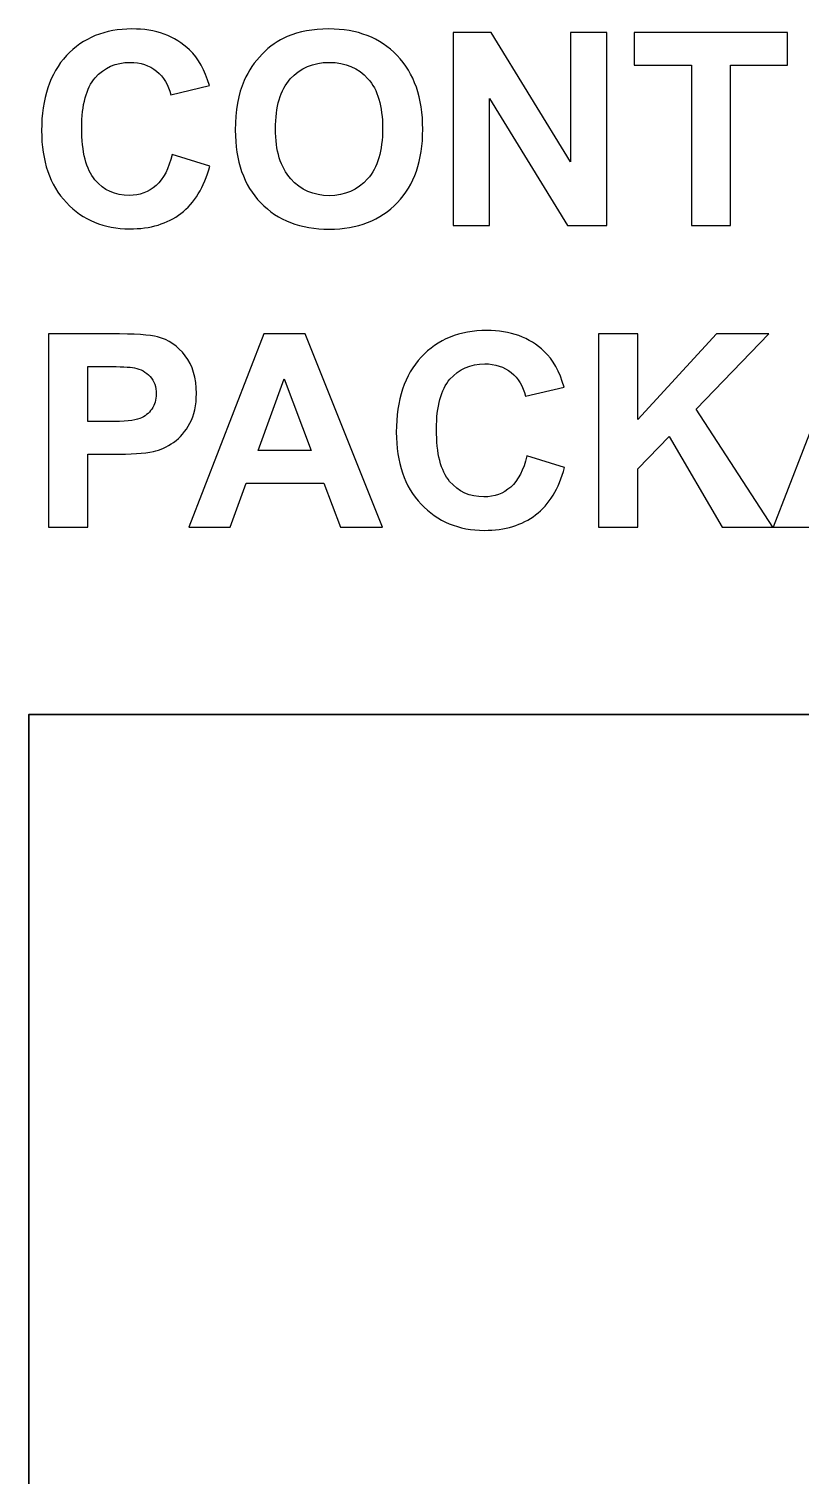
# Model space of a CAD drawing. Header units: millimetres. Extents: x -90 to 80, y -130 to 135.
# Drawn here: x 0 to 24.21, y 89.63 to 135.01 of the extents above; entities that cross this region are included whole.
import ezdxf

# ---------------------------------------------------------------- set-up
doc = ezdxf.new("R2010")
doc.units = ezdxf.units.MM
doc.header["$MEASUREMENT"] = 0
doc.layers.add('Layer 1', color=7, linetype='Continuous')

msp = doc.modelspace()

# ---------------------------------------------------------------- linework, layer by layer
at = {"layer": 'Layer 1', "color": 152, "lineweight": 35}
msp.add_lwpolyline([(0, 48.5), (79, 48.5), (79, 113.5), (0, 113.5), (0, 48.5)], close=True, dxfattribs=at)
at = {"layer": 'Layer 1', "color": 0}
for points, knots in [([(4.4958, 131.0701), (4.4958, 131.0701), (5.6811, 130.706), (5.6811, 130.706), (5.6811, 130.706), (5.4991, 130.0386), (5.1957, 129.5433), (4.7723, 129.2187), (4.7723, 129.2187), (4.349, 128.8956), (3.8128, 128.7333), (3.1623, 128.7333), (3.1623, 128.7333), (2.3565, 128.7333), (1.6947, 129.0085), (1.1754, 129.5588), (1.1754, 129.5588), (0.6576, 130.1091), (0.3979, 130.8612), (0.3979, 131.8166), (0.3979, 131.8166), (0.3979, 132.8255), (0.659, 133.6101), (1.1797, 134.1689), (1.1797, 134.1689), (1.7004, 134.7277), (2.3862, 135.0071), (3.2357, 135.0071), (3.2357, 135.0071), (3.9779, 135.0071), (4.5804, 134.7869), (5.0433, 134.3481), (5.0433, 134.3481), (5.3198, 134.0884), (5.5259, 133.7159), (5.6642, 133.2291), (5.6642, 133.2291), (5.6642, 133.2291), (4.4534, 132.9412), (4.4534, 132.9412), (4.4534, 132.9412), (4.3815, 133.2545), (4.2319, 133.5028), (4.0047, 133.6849), (4.0047, 133.6849), (3.7761, 133.8669), (3.4995, 133.9572), (3.175, 133.9572), (3.175, 133.9572), (2.7248, 133.9572), (2.3594, 133.7963), (2.08, 133.4732), (2.08, 133.4732), (1.7992, 133.1515), (1.6595, 132.6293), (1.6595, 131.9069), (1.6595, 131.9069), (1.6595, 131.142), (1.7977, 130.596), (2.0729, 130.2714), (2.0729, 130.2714), (2.3495, 129.9454), (2.7079, 129.7832), (3.1496, 129.7832), (3.1496, 129.7832), (3.4755, 129.7832), (3.7563, 129.8862), (3.9906, 130.0936), (3.9906, 130.0936), (4.2248, 130.301), (4.3942, 130.6256), (4.4958, 131.0701)], [0, 0, 0, 0, 0.0526316, 0.0526316, 0.0526316, 0.0526316, 0.1052632, 0.1052632, 0.1052632, 0.1052632, 0.1578947, 0.1578947, 0.1578947, 0.1578947, 0.2105263, 0.2105263, 0.2105263, 0.2105263, 0.2631579, 0.2631579, 0.2631579, 0.2631579, 0.3157895, 0.3157895, 0.3157895, 0.3157895, 0.3684211, 0.3684211, 0.3684211, 0.3684211, 0.4210526, 0.4210526, 0.4210526, 0.4210526, 0.4736842, 0.4736842, 0.4736842, 0.4736842, 0.5263158, 0.5263158, 0.5263158, 0.5263158, 0.5789474, 0.5789474, 0.5789474, 0.5789474, 0.6315789, 0.6315789, 0.6315789, 0.6315789, 0.6842105, 0.6842105, 0.6842105, 0.6842105, 0.7368421, 0.7368421, 0.7368421, 0.7368421, 0.7894737, 0.7894737, 0.7894737, 0.7894737, 0.8421053, 0.8421053, 0.8421053, 0.8421053, 0.8947368, 0.8947368, 0.8947368, 0.8947368, 1, 1, 1, 1]), ([(6.4784, 131.8293), (6.4784, 132.4473), (6.5715, 132.9666), (6.7564, 133.3871), (6.7564, 133.3871), (6.8932, 133.6961), (7.0823, 133.9741), (7.3208, 134.2197), (7.3208, 134.2197), (7.5593, 134.4652), (7.8203, 134.6472), (8.104, 134.7672), (8.104, 134.7672), (8.4821, 134.9266), (8.9182, 135.0071), (9.412, 135.0071), (9.412, 135.0071), (10.3067, 135.0071), (11.0207, 134.7291), (11.5583, 134.1745), (11.5583, 134.1745), (12.0945, 133.6185), (12.3627, 132.8467), (12.3627, 131.8575), (12.3627, 131.8575), (12.3627, 130.8768), (12.096, 130.1091), (11.564, 129.556), (11.564, 129.556), (11.032, 129.0014), (10.3194, 128.7248), (9.429, 128.7248), (9.429, 128.7248), (8.5273, 128.7248), (7.809, 129), (7.277, 129.5517), (7.277, 129.5517), (6.7451, 130.1021), (6.4784, 130.8612), (6.4784, 131.8293)], [0, 0, 0, 0, 0.0909091, 0.0909091, 0.0909091, 0.0909091, 0.1818182, 0.1818182, 0.1818182, 0.1818182, 0.2727273, 0.2727273, 0.2727273, 0.2727273, 0.3636364, 0.3636364, 0.3636364, 0.3636364, 0.4545455, 0.4545455, 0.4545455, 0.4545455, 0.5454545, 0.5454545, 0.5454545, 0.5454545, 0.6363636, 0.6363636, 0.6363636, 0.6363636, 0.7272727, 0.7272727, 0.7272727, 0.7272727, 0.8181818, 0.8181818, 0.8181818, 0.8181818, 1, 1, 1, 1]), ([(13.318, 128.8349), (13.318, 128.8349), (13.318, 134.897), (13.318, 134.897), (13.318, 134.897), (13.318, 134.897), (14.5061, 134.897), (14.5061, 134.897), (14.5061, 134.897), (14.5061, 134.897), (17.0009, 130.8344), (17.0009, 130.8344), (17.0009, 130.8344), (17.0009, 130.8344), (17.0009, 134.897), (17.0009, 134.897), (17.0009, 134.897), (17.0009, 134.897), (18.1355, 134.897), (18.1355, 134.897), (18.1355, 134.897), (18.1355, 134.897), (18.1355, 128.8349), (18.1355, 128.8349), (18.1355, 128.8349), (18.1355, 128.8349), (16.9092, 128.8349), (16.9092, 128.8349), (16.9092, 128.8349), (16.9092, 128.8349), (14.4525, 132.8198), (14.4525, 132.8198), (14.4525, 132.8198), (14.4525, 132.8198), (14.4525, 128.8349), (14.4525, 128.8349), (14.4525, 128.8349), (14.4525, 128.8349), (13.318, 128.8349), (13.318, 128.8349)], [0, 0, 0, 0, 0.0909091, 0.0909091, 0.0909091, 0.0909091, 0.1818182, 0.1818182, 0.1818182, 0.1818182, 0.2727273, 0.2727273, 0.2727273, 0.2727273, 0.3636364, 0.3636364, 0.3636364, 0.3636364, 0.4545455, 0.4545455, 0.4545455, 0.4545455, 0.5454545, 0.5454545, 0.5454545, 0.5454545, 0.6363636, 0.6363636, 0.6363636, 0.6363636, 0.7272727, 0.7272727, 0.7272727, 0.7272727, 0.8181818, 0.8181818, 0.8181818, 0.8181818, 1, 1, 1, 1]), ([(20.7954, 128.8349), (20.7954, 128.8349), (20.7954, 133.8725), (20.7954, 133.8725), (20.7954, 133.8725), (20.7954, 133.8725), (19.0005, 133.8725), (19.0005, 133.8725), (19.0005, 133.8725), (19.0005, 133.8725), (19.0005, 134.897), (19.0005, 134.897), (19.0005, 134.897), (19.0005, 134.897), (23.8095, 134.897), (23.8095, 134.897), (23.8095, 134.897), (23.8095, 134.897), (23.8095, 133.8725), (23.8095, 133.8725), (23.8095, 133.8725), (23.8095, 133.8725), (22.023, 133.8725), (22.023, 133.8725), (22.023, 133.8725), (22.023, 133.8725), (22.023, 128.8349), (22.023, 128.8349), (22.023, 128.8349), (22.023, 128.8349), (20.7954, 128.8349), (20.7954, 128.8349)], [0, 0, 0, 0, 0.1111111, 0.1111111, 0.1111111, 0.1111111, 0.2222222, 0.2222222, 0.2222222, 0.2222222, 0.3333333, 0.3333333, 0.3333333, 0.3333333, 0.4444444, 0.4444444, 0.4444444, 0.4444444, 0.5555556, 0.5555556, 0.5555556, 0.5555556, 0.6666667, 0.6666667, 0.6666667, 0.6666667, 0.7777778, 0.7777778, 0.7777778, 0.7777778, 1, 1, 1, 1]), ([(7.7399, 131.8702), (7.7399, 131.183), (7.8993, 130.6623), (8.2168, 130.3067), (8.2168, 130.3067), (8.5343, 129.9525), (8.9379, 129.7747), (9.4262, 129.7747), (9.4262, 129.7747), (9.9158, 129.7747), (10.3166, 129.9511), (10.6312, 130.3024), (10.6312, 130.3024), (10.9445, 130.6552), (11.1011, 131.183), (11.1011, 131.8871), (11.1011, 131.8871), (11.1011, 132.5828), (10.9487, 133.1021), (10.6425, 133.4436), (10.6425, 133.4436), (10.3377, 133.7865), (9.9327, 133.9572), (9.4262, 133.9572), (9.4262, 133.9572), (8.921, 133.9572), (8.5132, 133.7836), (8.2041, 133.4379), (8.2041, 133.4379), (7.8951, 133.0908), (7.7399, 132.5687), (7.7399, 131.8702)], [0, 0, 0, 0, 0.1111111, 0.1111111, 0.1111111, 0.1111111, 0.2222222, 0.2222222, 0.2222222, 0.2222222, 0.3333333, 0.3333333, 0.3333333, 0.3333333, 0.4444444, 0.4444444, 0.4444444, 0.4444444, 0.5555556, 0.5555556, 0.5555556, 0.5555556, 0.6666667, 0.6666667, 0.6666667, 0.6666667, 0.7777778, 0.7777778, 0.7777778, 0.7777778, 1, 1, 1, 1]), ([(0.6181, 119.3763), (0.6181, 119.3763), (0.6181, 125.4384), (0.6181, 125.4384), (0.6181, 125.4384), (0.6181, 125.4384), (2.5809, 125.4384), (2.5809, 125.4384), (2.5809, 125.4384), (3.3246, 125.4384), (3.8086, 125.4088), (4.0343, 125.3481), (4.0343, 125.3481), (4.3815, 125.2564), (4.6722, 125.0588), (4.9064, 124.754), (4.9064, 124.754), (5.1406, 124.4492), (5.2578, 124.0555), (5.2578, 123.5729), (5.2578, 123.5729), (5.2578, 123.2004), (5.19, 122.8885), (5.056, 122.6345), (5.056, 122.6345), (4.9205, 122.3805), (4.7498, 122.1816), (4.5423, 122.0362), (4.5423, 122.0362), (4.3349, 121.8923), (4.1232, 121.7963), (3.9087, 121.7498), (3.9087, 121.7498), (3.6166, 121.6919), (3.1947, 121.6623), (2.6416, 121.6623), (2.6416, 121.6623), (2.6416, 121.6623), (1.8457, 121.6623), (1.8457, 121.6623), (1.8457, 121.6623), (1.8457, 121.6623), (1.8457, 119.3763), (1.8457, 119.3763), (1.8457, 119.3763), (1.8457, 119.3763), (0.6181, 119.3763), (0.6181, 119.3763)], [0, 0, 0, 0, 0.0769231, 0.0769231, 0.0769231, 0.0769231, 0.1538462, 0.1538462, 0.1538462, 0.1538462, 0.2307692, 0.2307692, 0.2307692, 0.2307692, 0.3076923, 0.3076923, 0.3076923, 0.3076923, 0.3846154, 0.3846154, 0.3846154, 0.3846154, 0.4615385, 0.4615385, 0.4615385, 0.4615385, 0.5384615, 0.5384615, 0.5384615, 0.5384615, 0.6153846, 0.6153846, 0.6153846, 0.6153846, 0.6923077, 0.6923077, 0.6923077, 0.6923077, 0.7692308, 0.7692308, 0.7692308, 0.7692308, 0.8461538, 0.8461538, 0.8461538, 0.8461538, 1, 1, 1, 1]), ([(11.0983, 119.3763), (11.0983, 119.3763), (9.7761, 119.3763), (9.7761, 119.3763), (9.7761, 119.3763), (9.7761, 119.3763), (9.2526, 120.7564), (9.2526, 120.7564), (9.2526, 120.7564), (9.2526, 120.7564), (6.8213, 120.7564), (6.8213, 120.7564), (6.8213, 120.7564), (6.8213, 120.7564), (6.3175, 119.3763), (6.3175, 119.3763), (6.3175, 119.3763), (6.3175, 119.3763), (5.0193, 119.3763), (5.0193, 119.3763), (5.0193, 119.3763), (5.0193, 119.3763), (7.373, 125.4384), (7.373, 125.4384), (7.373, 125.4384), (7.373, 125.4384), (8.6698, 125.4384), (8.6698, 125.4384), (8.6698, 125.4384), (8.6698, 125.4384), (11.0983, 119.3763), (11.0983, 119.3763)], [0, 0, 0, 0, 0.1111111, 0.1111111, 0.1111111, 0.1111111, 0.2222222, 0.2222222, 0.2222222, 0.2222222, 0.3333333, 0.3333333, 0.3333333, 0.3333333, 0.4444444, 0.4444444, 0.4444444, 0.4444444, 0.5555556, 0.5555556, 0.5555556, 0.5555556, 0.6666667, 0.6666667, 0.6666667, 0.6666667, 0.7777778, 0.7777778, 0.7777778, 0.7777778, 1, 1, 1, 1]), ([(15.6294, 121.6115), (15.6294, 121.6115), (16.8147, 121.2474), (16.8147, 121.2474), (16.8147, 121.2474), (16.6327, 120.58), (16.3293, 120.0847), (15.9059, 119.7601), (15.9059, 119.7601), (15.4826, 119.437), (14.9464, 119.2747), (14.2959, 119.2747), (14.2959, 119.2747), (13.4901, 119.2747), (12.8283, 119.5499), (12.309, 120.1002), (12.309, 120.1002), (11.7912, 120.6505), (11.5315, 121.4026), (11.5315, 122.358), (11.5315, 122.358), (11.5315, 123.3669), (11.7926, 124.1515), (12.3133, 124.7103), (12.3133, 124.7103), (12.834, 125.2691), (13.5198, 125.5485), (14.3693, 125.5485), (14.3693, 125.5485), (15.1115, 125.5485), (15.714, 125.3283), (16.1769, 124.8895), (16.1769, 124.8895), (16.4534, 124.6298), (16.6595, 124.2573), (16.7978, 123.7705), (16.7978, 123.7705), (16.7978, 123.7705), (15.587, 123.4826), (15.587, 123.4826), (15.587, 123.4826), (15.5151, 123.7959), (15.3655, 124.0442), (15.1383, 124.2263), (15.1383, 124.2263), (14.9097, 124.4083), (14.6331, 124.4986), (14.3086, 124.4986), (14.3086, 124.4986), (13.8584, 124.4986), (13.493, 124.3377), (13.2136, 124.0146), (13.2136, 124.0146), (12.9328, 123.6929), (12.7931, 123.1707), (12.7931, 122.4483), (12.7931, 122.4483), (12.7931, 121.6834), (12.9313, 121.1374), (13.2065, 120.8128), (13.2065, 120.8128), (13.4831, 120.4868), (13.8415, 120.3246), (14.2832, 120.3246), (14.2832, 120.3246), (14.6091, 120.3246), (14.8899, 120.4276), (15.1242, 120.635), (15.1242, 120.635), (15.3584, 120.8424), (15.5278, 121.167), (15.6294, 121.6115)], [0, 0, 0, 0, 0.0526316, 0.0526316, 0.0526316, 0.0526316, 0.1052632, 0.1052632, 0.1052632, 0.1052632, 0.1578947, 0.1578947, 0.1578947, 0.1578947, 0.2105263, 0.2105263, 0.2105263, 0.2105263, 0.2631579, 0.2631579, 0.2631579, 0.2631579, 0.3157895, 0.3157895, 0.3157895, 0.3157895, 0.3684211, 0.3684211, 0.3684211, 0.3684211, 0.4210526, 0.4210526, 0.4210526, 0.4210526, 0.4736842, 0.4736842, 0.4736842, 0.4736842, 0.5263158, 0.5263158, 0.5263158, 0.5263158, 0.5789474, 0.5789474, 0.5789474, 0.5789474, 0.6315789, 0.6315789, 0.6315789, 0.6315789, 0.6842105, 0.6842105, 0.6842105, 0.6842105, 0.7368421, 0.7368421, 0.7368421, 0.7368421, 0.7894737, 0.7894737, 0.7894737, 0.7894737, 0.8421053, 0.8421053, 0.8421053, 0.8421053, 0.8947368, 0.8947368, 0.8947368, 0.8947368, 1, 1, 1, 1]), ([(17.8829, 119.3763), (17.8829, 119.3763), (17.8829, 125.4384), (17.8829, 125.4384), (17.8829, 125.4384), (17.8829, 125.4384), (19.1106, 125.4384), (19.1106, 125.4384), (19.1106, 125.4384), (19.1106, 125.4384), (19.1106, 122.7531), (19.1106, 122.7531), (19.1106, 122.7531), (19.1106, 122.7531), (21.5842, 125.4384), (21.5842, 125.4384), (21.5842, 125.4384), (21.5842, 125.4384), (23.2296, 125.4384), (23.2296, 125.4384), (23.2296, 125.4384), (23.2296, 125.4384), (20.9422, 123.0776), (20.9422, 123.0776), (20.9422, 123.0776), (20.9422, 123.0776), (23.3481, 119.3763), (23.3481, 119.3763), (23.3481, 119.3763), (23.3481, 119.3763), (21.7648, 119.3763), (21.7648, 119.3763), (21.7648, 119.3763), (21.7648, 119.3763), (20.0969, 122.2225), (20.0969, 122.2225), (20.0969, 122.2225), (20.0969, 122.2225), (19.1106, 121.2093), (19.1106, 121.2093), (19.1106, 121.2093), (19.1106, 121.2093), (19.1106, 119.3763), (19.1106, 119.3763), (19.1106, 119.3763), (19.1106, 119.3763), (17.8829, 119.3763), (17.8829, 119.3763)], [0, 0, 0, 0, 0.0769231, 0.0769231, 0.0769231, 0.0769231, 0.1538462, 0.1538462, 0.1538462, 0.1538462, 0.2307692, 0.2307692, 0.2307692, 0.2307692, 0.3076923, 0.3076923, 0.3076923, 0.3076923, 0.3846154, 0.3846154, 0.3846154, 0.3846154, 0.4615385, 0.4615385, 0.4615385, 0.4615385, 0.5384615, 0.5384615, 0.5384615, 0.5384615, 0.6153846, 0.6153846, 0.6153846, 0.6153846, 0.6923077, 0.6923077, 0.6923077, 0.6923077, 0.7692308, 0.7692308, 0.7692308, 0.7692308, 0.8461538, 0.8461538, 0.8461538, 0.8461538, 1, 1, 1, 1]), ([(29.4412, 119.3763), (29.4412, 119.3763), (28.119, 119.3763), (28.119, 119.3763), (28.119, 119.3763), (28.119, 119.3763), (27.5955, 120.7564), (27.5955, 120.7564), (27.5955, 120.7564), (27.5955, 120.7564), (25.1642, 120.7564), (25.1642, 120.7564), (25.1642, 120.7564), (25.1642, 120.7564), (24.6604, 119.3763), (24.6604, 119.3763), (24.6604, 119.3763), (24.6604, 119.3763), (23.3622, 119.3763), (23.3622, 119.3763), (23.3622, 119.3763), (23.3622, 119.3763), (25.7159, 125.4384), (25.7159, 125.4384), (25.7159, 125.4384), (25.7159, 125.4384), (27.0127, 125.4384), (27.0127, 125.4384), (27.0127, 125.4384), (27.0127, 125.4384), (29.4412, 119.3763), (29.4412, 119.3763)], [0, 0, 0, 0, 0.1111111, 0.1111111, 0.1111111, 0.1111111, 0.2222222, 0.2222222, 0.2222222, 0.2222222, 0.3333333, 0.3333333, 0.3333333, 0.3333333, 0.4444444, 0.4444444, 0.4444444, 0.4444444, 0.5555556, 0.5555556, 0.5555556, 0.5555556, 0.6666667, 0.6666667, 0.6666667, 0.6666667, 0.7777778, 0.7777778, 0.7777778, 0.7777778, 1, 1, 1, 1]), ([(1.8457, 124.4139), (1.8457, 124.4139), (1.8457, 122.6867), (1.8457, 122.6867), (1.8457, 122.6867), (1.8457, 122.6867), (2.5132, 122.6867), (2.5132, 122.6867), (2.5132, 122.6867), (2.9944, 122.6867), (3.3147, 122.7192), (3.477, 122.7827), (3.477, 122.7827), (3.6392, 122.8462), (3.7662, 122.945), (3.8579, 123.0818), (3.8579, 123.0818), (3.9497, 123.2173), (3.9962, 123.3739), (3.9962, 123.5546), (3.9962, 123.5546), (3.9962, 123.7761), (3.9313, 123.9581), (3.8029, 124.1021), (3.8029, 124.1021), (3.6731, 124.246), (3.5108, 124.3363), (3.3119, 124.373), (3.3119, 124.373), (3.1665, 124.3998), (2.8744, 124.4139), (2.4341, 124.4139), (2.4341, 124.4139), (2.4341, 124.4139), (1.8457, 124.4139), (1.8457, 124.4139)], [0, 0, 0, 0, 0.1, 0.1, 0.1, 0.1, 0.2, 0.2, 0.2, 0.2, 0.3, 0.3, 0.3, 0.3, 0.4, 0.4, 0.4, 0.4, 0.5, 0.5, 0.5, 0.5, 0.6, 0.6, 0.6, 0.6, 0.7, 0.7, 0.7, 0.7, 0.8, 0.8, 0.8, 0.8, 1, 1, 1, 1]), ([(8.8547, 121.7808), (8.8547, 121.7808), (8.0122, 124.0245), (8.0122, 124.0245), (8.0122, 124.0245), (8.0122, 124.0245), (7.1938, 121.7808), (7.1938, 121.7808), (7.1938, 121.7808), (7.1938, 121.7808), (8.8547, 121.7808), (8.8547, 121.7808)], [0, 0, 0, 0, 0.25, 0.25, 0.25, 0.25, 0.5, 0.5, 0.5, 0.5, 1, 1, 1, 1])]:
    msp.add_open_spline(points, degree=3, knots=knots, dxfattribs=at)

doc.saveas('drawing.dxf')
